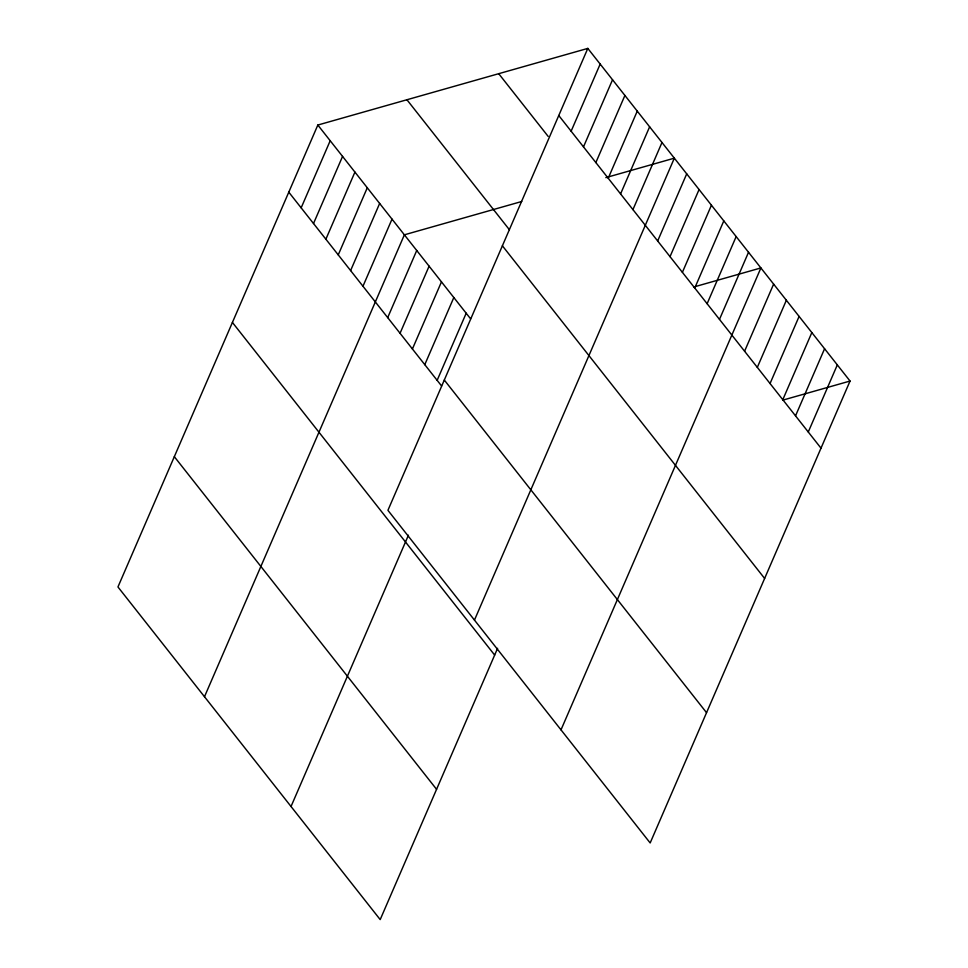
<?xml version="1.0" encoding="UTF-8"?>
<svg xmlns="http://www.w3.org/2000/svg" width="968" height="968" viewBox="0 0 968 968"><rect width="100%" height="100%" fill="white"/><g stroke="black" fill="none" stroke-linecap="round" stroke-linejoin="round"><path stroke-width="1.45" d="M587.806 48.4L387.926 510.317L650.169 842.959L850.049 381.041L587.806 48.4L317.831 125.041L117.951 586.959L380.194 919.6L497.588 648.306M301.157 207.842L330.197 140.723M313.511 223.523L342.563 156.405M325.877 239.205L354.929 172.086M338.243 254.887L367.283 187.768M350.61 270.568L379.65 203.449M362.964 286.25L392.016 219.131M204.49 696.73L404.382 234.813L521.716 201.501M387.696 317.613L416.736 250.494M400.05 333.294L429.102 266.176M412.416 348.976L441.469 281.857M424.783 364.658L453.823 297.539M437.149 380.339L466.189 313.221M571.132 131.2L600.172 64.082M291.029 806.501L408.423 535.207M583.486 146.882L612.538 79.763M595.852 162.563L624.904 95.445M608.219 178.245L637.259 111.126M620.573 193.927L649.625 126.808M632.939 209.608L661.991 142.49M474.465 620.089L674.345 158.171L605.823 177.628M657.671 240.971L686.711 173.853M670.025 256.653L699.077 189.534M682.392 272.335L711.444 205.216M694.758 288.028L723.798 220.898M707.124 303.71L736.164 236.579M719.478 319.392L748.53 252.261M561.004 729.86L760.896 267.942L693.729 287.012M744.586 351.227L773.626 284.108M757.315 367.38L786.367 300.262M770.056 383.534L799.108 316.415M782.797 399.699L811.837 332.581M795.527 415.853L824.579 348.734M808.268 432.006L837.32 364.888M782.894 400.111L850.049 381.041M558.766 115.519L821.009 448.172M498.714 73.689L548.166 136.415M406.923 99.752L509.362 229.682M502.392 245.799L764.623 578.453M317.831 125.041L470.605 318.823M444.3 380.037L706.543 712.678M288.791 192.16L441.565 385.942M232.417 322.441L494.66 655.082M174.325 456.666L436.568 789.319"/></g></svg>
